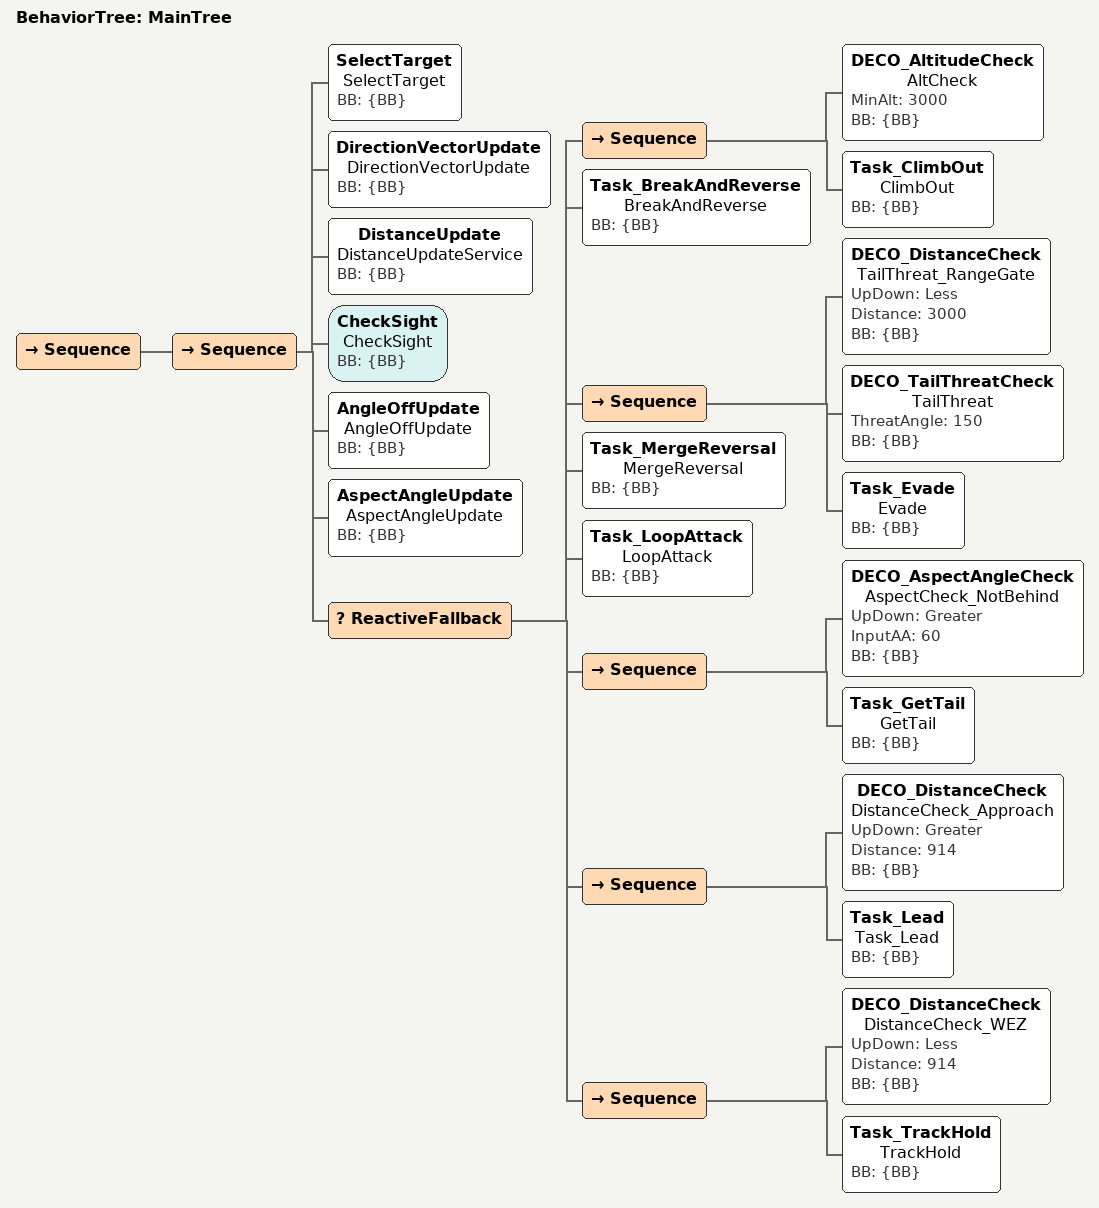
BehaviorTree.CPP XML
<root main_tree_to_execute = "MainTree">

  <BehaviorTree ID="MainTree">
    <Sequence>

      <!-- 인지 단계: 타겟 선정 및 기하 정보 업데이트 -->
      <Sequence>
        <SelectTarget name="SelectTarget" BB="{BB}"/>
        <DirectionVectorUpdate name="DirectionVectorUpdate" BB="{BB}"/>
        <DistanceUpdate name="DistanceUpdateService" BB="{BB}"/>
        <CheckSight name="CheckSight" BB="{BB}"/>
        <AngleOffUpdate name="AngleOffUpdate" BB="{BB}"/>
        <AspectAngleUpdate name="AspectAngleUpdate" BB="{BB}"/>

        <ReactiveFallback>

          <!-- 0. 최저 고도: 3000m 미만 즉시 상승 -->
          <Sequence>
            <DECO_AltitudeCheck name="AltCheck" MinAlt="3000" BB="{BB}"/>
            <Task_ClimbOut name="ClimbOut" BB="{BB}"/>
          </Sequence>

          <!-- 1. 근접 후방 위협(ATA>140°, 900m 이내, 거의 완전히 물렸을 때만) → 브레이크 턴 후 역전 공격 -->
          <Task_BreakAndReverse name="BreakAndReverse" BB="{BB}"/>

          <Sequence>
            <DECO_DistanceCheck name="TailThreat_RangeGate" UpDown="Less" Distance="3000" BB="{BB}"/>
            <DECO_TailThreatCheck name="TailThreat" ThreatAngle="150" BB="{BB}"/>
            <Task_Evade name="Evade" BB="{BB}"/>
          </Sequence>

          <!-- v2 (2026-07-20): 엇갈림 반전. 자체게이트 ATA100~150 + 300~2500m -->
          <Task_MergeReversal name="MergeReversal" BB="{BB}"/>

          <!-- 3. 루프 공격: 거리 800~1800m + 고도 3000m+ + 전방 70° 이내 -->
          <Task_LoopAttack name="LoopAttack" BB="{BB}"/>

          <Sequence>
            <DECO_AspectAngleCheck name="AspectCheck_NotBehind" UpDown="Greater" InputAA="60" BB="{BB}"/>
            <Task_GetTail name="GetTail" BB="{BB}"/>
          </Sequence>

          <!-- 5. 접근(>914m): 수평 Lead Pursuit -->
          <Sequence>
            <DECO_DistanceCheck name="DistanceCheck_Approach" UpDown="Greater" Distance="914" BB="{BB}"/>
            <Task_Lead name="Task_Lead" BB="{BB}"/>
          </Sequence>

          <Sequence>
            <DECO_DistanceCheck name="DistanceCheck_WEZ" UpDown="Less" Distance="914" BB="{BB}"/>
            <Task_TrackHold name="TrackHold" BB="{BB}"/>
          </Sequence>

        </ReactiveFallback>

      </Sequence>

    </Sequence>
  </BehaviorTree>

</root>
